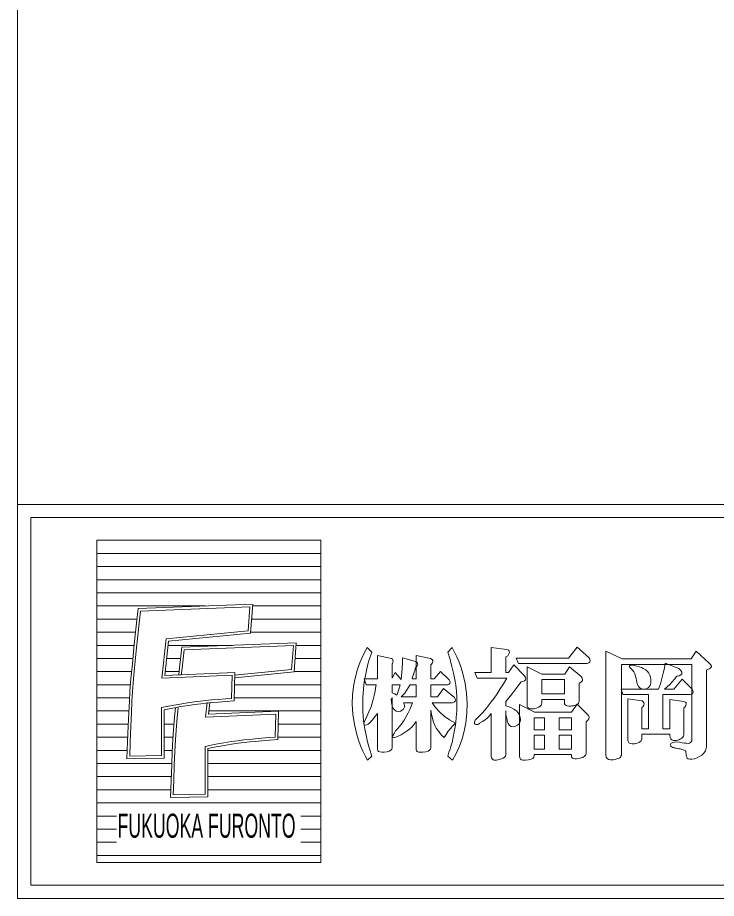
# Model space of a CAD drawing. Units: millimetres at full size, sheet at 1:2; details may follow other scales. Extents: x -822 to 1661, y -1752 to -1205.
# Drawn here: x 857.6 to 937.3, y -1751.8 to -1651.2 of the extents above; entities that cross this region are included whole.
import ezdxf
from ezdxf.enums import TextEntityAlignment as Align

# ---------------------------------------------------------------- set-up
doc = ezdxf.new("R2010")
doc.units = ezdxf.units.MM
doc.header["$LTSCALE"] = 2
doc.layers.add('F-E', color=5, linetype='Continuous', lineweight=9)
doc.styles.add('HG教科書体', font='')
doc.styles.get('HG教科書体').set_extended_font_data('HG教科書体')

msp = doc.modelspace()

# ---------------------------------------------------------------- linework, layer by layer
at = {"layer": 'F-E'}
for p, q in [((857.556, -1751.772), (857.556, -1205.448)), ((857.556, -1706.772), (1021.678, -1706.772)), ((857.556, -1751.772), (857.556, -1706.772)), ((857.556, -1706.772), (1148.656, -1706.772)), ((866.588, -1710.865), (866.588, -1747.68)), ((866.588, -1710.865), (892.166, -1710.865)), ((892.166, -1710.865), (892.166, -1747.68)), ((879.492, -1729.431), (879.349, -1730.741)), ((875.473, -1731.088), (875.575, -1729.98)), ((879.349, -1730.741), (887.339, -1730.401)), ((887.339, -1730.401), (887.254, -1733.631)), ((875.354, -1732.526), (875.473, -1731.088)), ((875.286, -1733.651), (875.354, -1732.526)), ((875.218, -1734.988), (875.286, -1733.651)), ((880.247, -1734.461), (879.264, -1734.651)), ((881.155, -1734.297), (880.247, -1734.461)), ((881.988, -1734.161), (881.155, -1734.297)), ((882.746, -1734.053), (881.988, -1734.161)), ((883.429, -1733.971), (882.746, -1734.053)), ((884.017, -1733.903), (883.429, -1733.971)), ((884.694, -1733.835), (884.017, -1733.903)), ((885.459, -1733.767), (884.694, -1733.835)), ((886.312, -1733.699), (885.459, -1733.767)), ((887.254, -1733.631), (886.312, -1733.699)), ((875.15, -1736.534), (875.218, -1734.988)), ((879.264, -1734.651), (879.264, -1740.176)), ((875.082, -1738.292), (875.15, -1736.534)), ((875.014, -1740.261), (875.082, -1738.292)), ((879.264, -1740.176), (875.014, -1740.261)), ((892.166, -1747.68), (866.588, -1747.68)), ((1021.678, -1751.772), (857.556, -1751.772)), ((1641.556, -1751.772), (857.556, -1751.772))]:
    msp.add_line(p, q, dxfattribs=at)
at = {"layer": 'F-E', "color": 4, "lineweight": 5}
for p, q in [((859.056, -1750.272), (859.056, -1708.272)), ((859.056, -1708.272), (1020.178, -1708.272)), ((866.588, -1710.865), (892.166, -1710.865)), ((866.588, -1712.365), (892.166, -1712.365)), ((866.588, -1713.865), (892.166, -1713.865)), ((866.588, -1715.365), (892.166, -1715.365)), ((866.588, -1716.865), (892.166, -1716.865)), ((866.588, -1718.365), (878.999, -1718.365)), ((884.084, -1718.467), (871.589, -1718.954)), ((883.874, -1721.196), (884.084, -1718.467)), ((884.392, -1718.365), (892.166, -1718.365)), ((866.588, -1719.865), (871.188, -1719.865)), ((884.327, -1719.865), (892.166, -1719.865)), ((866.588, -1721.365), (871.024, -1721.365)), ((884.212, -1721.365), (892.166, -1721.365)), ((866.588, -1722.865), (870.861, -1722.865)), ((874.754, -1722.865), (882.094, -1722.865)), ((889.357, -1722.865), (892.166, -1722.865)), ((866.588, -1724.365), (870.697, -1724.365)), ((874.591, -1724.365), (876.15, -1724.365)), ((889.292, -1724.365), (892.166, -1724.365)), ((866.588, -1725.865), (870.533, -1725.865)), ((874.428, -1725.865), (875.987, -1725.865)), ((889.176, -1725.865), (892.166, -1725.865)), ((866.588, -1727.365), (870.429, -1727.365)), ((882.349, -1727.365), (892.166, -1727.365)), ((866.588, -1728.865), (870.335, -1728.865)), ((882.31, -1728.865), (892.166, -1728.865)), ((866.588, -1730.365), (870.257, -1730.365)), ((879.461, -1730.365), (892.166, -1730.365)), ((866.588, -1731.865), (870.219, -1731.865)), ((874.294, -1731.865), (875.394, -1731.865)), ((887.317, -1731.865), (892.166, -1731.865)), ((866.588, -1733.365), (870.157, -1733.365)), ((874.294, -1733.365), (875.301, -1733.365)), ((887.278, -1733.365), (892.166, -1733.365)), ((866.588, -1734.865), (870.1, -1734.865)), ((874.294, -1734.865), (875.224, -1734.865)), ((879.264, -1734.865), (892.166, -1734.865)), ((866.588, -1736.365), (875.158, -1736.365)), ((879.264, -1736.365), (892.166, -1736.365)), ((866.588, -1737.865), (875.099, -1737.865)), ((879.264, -1737.865), (892.166, -1737.865)), ((866.588, -1739.365), (875.068, -1739.365)), ((879.264, -1739.365), (892.166, -1739.365)), ((866.588, -1740.865), (892.166, -1740.865)), ((866.588, -1742.365), (868.838, -1742.365)), ((889.916, -1742.365), (892.166, -1742.365)), ((866.588, -1743.865), (868.838, -1743.865)), ((889.916, -1743.865), (892.166, -1743.865)), ((866.588, -1745.365), (868.838, -1745.365)), ((889.916, -1745.365), (892.166, -1745.365)), ((866.588, -1746.865), (892.166, -1746.865)), ((1020.178, -1750.272), (859.056, -1750.272))]:
    msp.add_line(p, q, dxfattribs=at)
at = {"layer": 'F-E'}
for points in [[(884.409, -1718.155), (884.154, -1721.469), (874.804, -1722.404), (874.379, -1726.314), (882.369, -1725.974), (882.284, -1729.204), (881.342, -1729.272), (880.489, -1729.34), (879.724, -1729.408), (879.047, -1729.476), (878.459, -1729.544), (877.776, -1729.626), (877.017, -1729.734), (876.184, -1729.87), (875.277, -1730.034), (874.294, -1730.224), (874.294, -1735.749), (870.044, -1735.834), (870.112, -1733.865), (870.18, -1732.108), (870.248, -1730.561), (870.316, -1729.224), (870.384, -1728.099), (870.503, -1726.661), (870.656, -1724.998), (870.843, -1723.112), (871.064, -1721), (871.319, -1718.665)], [(897.526, -1735.996), (897.235, -1735.489), (896.965, -1734.939), (896.717, -1734.348), (896.489, -1733.715), (896.283, -1733.041), (896.01, -1731.89), (895.84, -1730.744), (895.775, -1729.602), (895.813, -1728.466), (895.955, -1727.334), (896.136, -1726.444), (896.377, -1725.577), (896.677, -1724.732), (897.038, -1723.91), (897.458, -1723.111), (898.012, -1723.627), (897.889, -1723.973), (897.778, -1724.3), (897.68, -1724.609), (897.595, -1724.9), (897.522, -1725.171), (897.383, -1725.742), (897.265, -1726.3), (897.169, -1726.845), (897.094, -1727.377), (897.041, -1727.895), (896.992, -1728.734), (896.973, -1729.54), (896.983, -1730.312), (897.024, -1731.05), (897.095, -1731.754), (897.201, -1732.425), (897.346, -1733.136), (897.529, -1733.888), (897.751, -1734.682), (898.012, -1735.516)], [(907.164, -1723.111), (907.456, -1723.635), (907.727, -1724.195), (907.975, -1724.791), (908.201, -1725.422), (908.404, -1726.088), (908.661, -1727.218), (908.821, -1728.347), (908.887, -1729.476), (908.857, -1730.605), (908.731, -1731.732), (908.549, -1732.651), (908.307, -1733.537), (908.006, -1734.389), (907.644, -1735.209), (907.223, -1735.996), (906.676, -1735.524), (906.816, -1735.087), (906.935, -1734.714), (907.031, -1734.405), (907.107, -1734.16), (907.16, -1733.979), (907.301, -1733.36), (907.419, -1732.763), (907.516, -1732.19), (907.591, -1731.638), (907.645, -1731.11), (907.695, -1730.328), (907.714, -1729.568), (907.703, -1728.83), (907.663, -1728.113), (907.591, -1727.417), (907.486, -1726.751), (907.342, -1726.038), (907.159, -1725.281), (906.937, -1724.477), (906.676, -1723.628)], [(920.473, -1724.312), (921.457, -1723.056), (922.786, -1724.246), (922.905, -1724.443), (922.943, -1724.611), (922.902, -1724.75), (922.781, -1724.86), (922.581, -1724.941), (914.767, -1724.941), (914.498, -1724.312)], [(929.281, -1725.675), (929.475, -1725.85), (929.632, -1726.045), (929.75, -1726.259), (929.83, -1726.492), (929.871, -1726.744), (929.871, -1727.146), (929.781, -1727.459), (929.602, -1727.682), (929.335, -1727.817), (928.979, -1727.861), (928.821, -1727.843), (928.681, -1727.788), (928.559, -1727.697), (928.454, -1727.569), (928.366, -1727.405), (928.34, -1727.338), (928.31, -1727.231), (928.276, -1727.084), (928.237, -1726.897), (928.194, -1726.671), (928.122, -1726.382), (928.026, -1726.122), (927.907, -1725.891), (927.765, -1725.689), (927.599, -1725.517), (927.437, -1725.304), (927.422, -1725.169), (927.555, -1725.112), (927.836, -1725.132), (928.264, -1725.23), (928.546, -1725.322), (928.788, -1725.413), (928.991, -1725.502), (929.156, -1725.589)], [(900.329, -1727.381), (900.329, -1728.288), (900.486, -1728.358), (900.618, -1728.42), (900.725, -1728.472), (900.808, -1728.516), (900.866, -1728.551), (900.947, -1728.349), (901.025, -1728.131), (901.098, -1727.897), (901.168, -1727.647), (901.235, -1727.381)], [(903.066, -1727.381), (902.374, -1727.381), (902.171, -1727.731), (901.967, -1728.041), (901.763, -1728.311), (901.558, -1728.54), (901.353, -1728.729), (903.066, -1728.729)], [(917.418, -1726.772), (917.418, -1728.406), (919.993, -1728.406), (919.993, -1726.772)], [(916.556, -1735.338), (916.556, -1735.479), (916.514, -1735.646), (916.389, -1735.781), (916.181, -1735.884), (915.89, -1735.956), (915.515, -1735.996), (915.285, -1735.995), (915.106, -1735.948), (914.978, -1735.855), (914.901, -1735.717), (914.876, -1735.534), (914.876, -1729.629), (916.573, -1730.507), (920.792, -1730.507), (921.458, -1729.575), (922.657, -1730.798), (922.768, -1730.962), (922.809, -1731.12), (922.781, -1731.273), (922.683, -1731.421), (922.516, -1731.563), (922.482, -1731.58), (922.482, -1735.156), (922.438, -1735.361), (922.307, -1735.532), (922.088, -1735.668), (921.782, -1735.768), (921.388, -1735.834), (921.177, -1735.835), (921.012, -1735.795), (920.895, -1735.713), (920.824, -1735.59), (920.801, -1735.425), (920.801, -1735.338)], [(916.556, -1731.136), (916.556, -1732.5), (917.73, -1732.5), (917.73, -1731.136)], [(919.411, -1731.136), (919.411, -1732.5), (920.801, -1732.5), (920.801, -1731.136)], [(916.556, -1734.709), (917.73, -1734.709), (917.73, -1733.129), (916.556, -1733.129)], [(919.411, -1734.709), (920.801, -1734.709), (920.801, -1733.129), (919.411, -1733.129)]]:
    msp.add_lwpolyline(points, close=True, dxfattribs=at)
at = {"layer": 'F-E', "color": 4, "lineweight": 5}
for points in [[(871.589, -1718.954), (871.363, -1721.032), (871.142, -1723.142), (870.955, -1725.027), (870.802, -1726.687), (870.684, -1728.121), (870.616, -1729.241), (870.548, -1730.575), (870.48, -1732.12), (870.412, -1733.876), (870.355, -1735.528), (873.994, -1735.455), (873.994, -1729.977), (875.222, -1729.739), (876.134, -1729.575), (876.972, -1729.438), (877.736, -1729.328), (878.424, -1729.246), (879.015, -1729.178), (879.695, -1729.109), (880.463, -1729.041), (881.319, -1728.973), (881.991, -1728.924), (882.06, -1726.288), (874.043, -1726.629), (874.532, -1722.13), (883.874, -1721.196)], [(876.247, -1726.279), (876.333, -1725.459), (876.56, -1723.381), (889.054, -1722.894), (888.844, -1725.623), (882.323, -1726.275)], [(875.874, -1730.007), (875.772, -1731.114), (875.654, -1732.547), (875.586, -1733.668), (875.518, -1735.002), (875.45, -1736.547), (875.382, -1738.303), (875.325, -1739.954), (878.964, -1739.882), (878.964, -1734.404), (880.192, -1734.166), (881.104, -1734.002), (881.942, -1733.865), (882.707, -1733.755), (883.394, -1733.673), (883.985, -1733.605), (884.666, -1733.536), (885.434, -1733.468), (886.289, -1733.4), (886.961, -1733.351), (887.031, -1730.715), (879.013, -1731.056), (879.193, -1729.399)]]:
    msp.add_lwpolyline(points, dxfattribs=at)
at = {"layer": 'F-E'}
for points in [[(875.949, -1726.247), (876.034, -1725.427), (876.289, -1723.092), (889.379, -1722.582), (889.124, -1725.896), (882.353, -1726.573)], [(911.643, -1730.663), (911.438, -1730.905), (911.202, -1731.136), (910.935, -1731.357), (910.637, -1731.566), (910.309, -1731.765), (910.282, -1731.789), (910.249, -1731.814), (910.209, -1731.84), (910.164, -1731.866), (910.112, -1731.893), (909.918, -1731.912), (909.791, -1731.874), (909.732, -1731.78), (909.741, -1731.63), (909.817, -1731.424), (910.202, -1731.045), (910.578, -1730.647), (910.943, -1730.228), (911.299, -1729.789), (911.645, -1729.33), (911.974, -1728.883), (912.316, -1728.387), (912.671, -1727.844), (913.039, -1727.251), (913.421, -1726.611), (910.026, -1726.611), (909.757, -1725.982), (911.643, -1725.982), (911.643, -1723.111), (913.436, -1723.345), (913.594, -1723.422), (913.685, -1723.532), (913.708, -1723.674), (913.663, -1723.848), (913.551, -1724.055), (913.323, -1724.19), (913.323, -1725.982), (913.625, -1725.982), (914.237, -1725.104)], [(926.533, -1725.048), (926.533, -1735.156), (926.524, -1735.305), (926.499, -1735.434), (926.456, -1735.542), (926.396, -1735.63), (926.32, -1735.698), (926.249, -1735.748), (926.137, -1735.797), (925.983, -1735.846), (925.789, -1735.894), (925.554, -1735.942), (925.262, -1735.956), (925.036, -1735.911), (924.874, -1735.808), (924.777, -1735.646), (924.744, -1735.425), (924.744, -1723.542), (926.597, -1724.419), (934.482, -1724.419), (935.029, -1723.542), (936.53, -1724.888), (936.679, -1725.044), (936.763, -1725.182), (936.781, -1725.301), (936.734, -1725.401), (936.622, -1725.483), (936.597, -1725.494), (936.578, -1725.507), (936.565, -1725.522), (936.556, -1725.54), (936.554, -1725.561), (936.23, -1725.668), (936.23, -1734.241), (936.222, -1734.442), (936.199, -1734.622), (936.16, -1734.781), (936.105, -1734.918), (936.035, -1735.033), (935.878, -1735.228)], [(897.172, -1731.943), (897.115, -1731.867), (897.109, -1731.743), (897.154, -1731.569), (897.431, -1730.996), (897.671, -1730.456), (897.873, -1729.951), (898.037, -1729.479), (898.163, -1729.041), (898.245, -1728.75), (898.319, -1728.439), (898.383, -1728.107), (898.44, -1727.754), (898.487, -1727.381), (897.34, -1727.381), (897.141, -1726.682), (898.649, -1726.682), (898.649, -1724.026), (900.254, -1724.375), (900.351, -1724.448), (900.41, -1724.542), (900.431, -1724.658), (900.413, -1724.794), (900.357, -1724.952), (900.329, -1724.979), (900.329, -1726.612), (900.659, -1725.966), (901.34, -1726.774), (901.399, -1726.39), (901.445, -1725.95), (901.478, -1725.455), (901.498, -1724.903), (901.504, -1724.295), (902.998, -1724.698), (903.147, -1724.795), (903.229, -1724.91), (903.244, -1725.042), (903.193, -1725.192), (903.074, -1725.36), (903.001, -1725.397)], [(903.001, -1725.397), (902.902, -1725.741), (902.812, -1726.042), (902.731, -1726.299), (902.657, -1726.513), (902.593, -1726.682), (903.066, -1726.682), (903.066, -1724.026), (904.715, -1724.373), (904.883, -1724.471), (904.975, -1724.587), (904.989, -1724.721), (904.927, -1724.873), (904.788, -1725.042), (904.747, -1725.062), (904.747, -1726.682), (905.114, -1726.682), (905.83, -1725.857), (906.839, -1726.789), (906.922, -1726.94), (906.948, -1727.075), (906.916, -1727.193), (906.828, -1727.295), (906.682, -1727.381), (904.747, -1727.381), (904.747, -1728.729), (905.485, -1728.729), (906.194, -1727.797), (907.428, -1728.833), (907.527, -1728.987), (907.556, -1729.124), (907.513, -1729.243), (907.4, -1729.344), (907.216, -1729.428), (904.908, -1729.428), (905.284, -1729.972), (905.736, -1730.478), (906.264, -1730.947), (906.868, -1731.378), (907.549, -1731.772)], [(914.237, -1725.104), (915.453, -1726.341), (915.557, -1726.528), (915.59, -1726.687), (915.551, -1726.818), (915.442, -1726.921), (915.261, -1726.997), (915.042, -1727.041), (914.69, -1727.53), (914.342, -1727.999), (913.998, -1728.447), (913.659, -1728.874), (913.323, -1729.28), (913.323, -1729.781), (913.814, -1729.935), (914.222, -1730.14), (914.545, -1730.396), (914.784, -1730.704), (914.94, -1731.063), (914.97, -1731.358), (914.933, -1731.61), (914.828, -1731.82), (914.655, -1731.987), (914.415, -1732.111), (914.14, -1732.158), (913.909, -1732.124), (913.722, -1732.006), (913.577, -1731.807), (913.476, -1731.525), (913.453, -1731.374), (913.425, -1731.224), (913.394, -1731.076), (913.358, -1730.928), (913.318, -1730.781), (913.302, -1730.716), (913.295, -1730.639), (913.296, -1730.551), (913.306, -1730.451), (913.323, -1730.34), (913.323, -1735.272)], [(917.418, -1729.035), (917.418, -1729.445), (917.397, -1729.585), (917.334, -1729.712), (917.229, -1729.824), (917.082, -1729.923), (916.893, -1730.008), (916.754, -1730.05), (916.616, -1730.083), (916.477, -1730.106), (916.339, -1730.12), (916.2, -1730.124), (916.034, -1730.106), (915.904, -1730.05), (915.812, -1729.957), (915.756, -1729.828), (915.737, -1729.661), (915.737, -1725.319), (917.432, -1726.143), (920.035, -1726.143), (920.581, -1725.319), (921.893, -1726.43), (922.024, -1726.598), (922.075, -1726.753), (922.046, -1726.897), (921.938, -1727.03), (921.749, -1727.151), (921.674, -1727.176), (921.674, -1729.23), (921.653, -1729.372), (921.589, -1729.495), (921.482, -1729.598), (921.333, -1729.68), (921.141, -1729.743), (921.059, -1729.763), (920.955, -1729.78), (920.829, -1729.791), (920.681, -1729.798), (920.51, -1729.801), (920.324, -1729.784)], [(929.611, -1732.392), (929.611, -1728.496), (926.673, -1728.496), (926.468, -1727.867), (930.747, -1727.867), (930.96, -1727.25), (931.14, -1726.644), (931.29, -1726.049), (931.407, -1725.463), (931.493, -1724.888), (933.061, -1725.52), (933.284, -1725.747), (933.4, -1725.943), (933.408, -1726.109), (933.31, -1726.246), (933.104, -1726.352), (932.828, -1726.398), (932.573, -1726.721), (932.307, -1727.03), (932.028, -1727.324), (931.738, -1727.603), (931.436, -1727.867), (932.501, -1727.867), (933.436, -1726.719), (934.593, -1727.855), (934.678, -1728.03), (934.701, -1728.181), (934.661, -1728.31), (934.559, -1728.414), (934.394, -1728.496), (931.22, -1728.496), (931.22, -1732.392), (932.035, -1732.392), (932.035, -1729.036), (933.649, -1729.271), (933.807, -1729.347), (933.896, -1729.451), (933.918, -1729.583), (933.871, -1729.743), (933.756, -1729.932)], [(934.134, -1734.063), (934.284, -1734.033), (934.4, -1733.977), (934.483, -1733.894), (934.533, -1733.784), (934.55, -1733.648), (934.55, -1725.048), (926.533, -1725.048)], [(901.622, -1729.428), (901.706, -1729.585), (901.743, -1729.741), (901.733, -1729.896), (901.675, -1730.05), (901.571, -1730.202), (901.293, -1730.375), (901.034, -1730.44), (900.796, -1730.396), (900.578, -1730.243), (900.38, -1729.982), (900.337, -1729.768), (900.299, -1729.577), (900.265, -1729.408), (900.236, -1729.261), (900.212, -1729.137), (900.217, -1729.113), (900.23, -1729.07), (900.254, -1729.009), (900.287, -1728.93), (900.329, -1728.831), (900.329, -1734.563), (900.293, -1734.71), (900.184, -1734.834), (900.001, -1734.937), (899.746, -1735.019), (899.418, -1735.078), (899.141, -1735.082), (898.926, -1735.049), (898.772, -1734.978), (898.68, -1734.87), (898.649, -1734.725), (898.649, -1730.663), (898.326, -1731.087), (898.044, -1731.428), (897.802, -1731.685), (897.6, -1731.858), (897.438, -1731.947), (897.28, -1731.969), (897.172, -1731.943)], [(900.37, -1733.288), (900.425, -1733.135), (900.537, -1732.921), (900.707, -1732.646), (900.934, -1732.412), (901.145, -1732.171), (901.341, -1731.923), (901.52, -1731.667), (901.684, -1731.404), (901.923, -1730.982), (902.138, -1730.574), (902.328, -1730.179), (902.494, -1729.796), (902.635, -1729.428), (901.622, -1729.428)], [(920.324, -1729.784), (920.179, -1729.735), (920.075, -1729.653), (920.013, -1729.539), (919.993, -1729.391), (919.993, -1729.035), (917.418, -1729.035)], [(933.756, -1729.932), (933.644, -1730.006), (933.644, -1732.948), (933.628, -1733.103), (933.582, -1733.241), (933.504, -1733.362), (933.395, -1733.466), (933.256, -1733.553), (933.154, -1733.618), (933.044, -1733.669), (932.924, -1733.705), (932.795, -1733.727), (932.657, -1733.734), (932.433, -1733.728), (932.259, -1733.669), (932.135, -1733.554), (932.06, -1733.386), (932.035, -1733.163), (932.035, -1733.021), (928.85, -1733.021), (928.85, -1733.432), (928.838, -1733.567), (928.803, -1733.684), (928.744, -1733.785), (928.661, -1733.869), (928.555, -1733.937), (928.494, -1733.963), (928.41, -1733.992), (928.302, -1734.025), (928.17, -1734.062), (928.015, -1734.102), (927.736, -1734.121), (927.519, -1734.085), (927.364, -1733.994), (927.272, -1733.849), (927.241, -1733.648), (927.241, -1728.982), (928.875, -1729.221), (929.008, -1729.318), (929.084, -1729.432)], [(929.084, -1729.432), (929.101, -1729.564), (929.061, -1729.712), (928.962, -1729.877), (928.85, -1729.953), (928.85, -1732.392), (929.611, -1732.392)], [(907.549, -1731.772), (907.263, -1732.053), (906.989, -1732.358), (906.729, -1732.686), (906.482, -1733.036), (906.248, -1733.41), (905.971, -1733.113), (905.732, -1732.833), (905.529, -1732.57), (905.363, -1732.323), (905.234, -1732.094), (905.128, -1731.847), (905.026, -1731.543), (904.928, -1731.181), (904.835, -1730.763), (904.747, -1730.286), (904.747, -1734.563), (904.711, -1734.71), (904.601, -1734.834), (904.419, -1734.937), (904.164, -1735.019), (903.835, -1735.078), (903.558, -1735.084), (903.343, -1735.057), (903.189, -1734.997), (903.097, -1734.905), (903.066, -1734.779), (903.066, -1731.579), (902.844, -1731.879), (902.597, -1732.156), (902.327, -1732.41), (902.033, -1732.643), (901.715, -1732.852), (901.337, -1733.07), (901.02, -1733.235), (900.763, -1733.347), (900.567, -1733.405), (900.431, -1733.41), (900.372, -1733.38), (900.37, -1733.288)], [(913.323, -1735.272), (913.319, -1735.408), (913.265, -1735.532), (913.159, -1735.643), (913.003, -1735.742), (912.796, -1735.828), (912.661, -1735.871), (912.527, -1735.909), (912.392, -1735.943), (912.259, -1735.972), (912.126, -1735.996), (911.975, -1735.979), (911.852, -1735.926), (911.755, -1735.839), (911.686, -1735.717), (911.643, -1735.56), (911.643, -1730.663)], [(935.878, -1735.228), (935.679, -1735.404), (935.439, -1735.561), (935.158, -1735.698), (934.835, -1735.815), (934.546, -1735.865), (934.314, -1735.87), (934.139, -1735.831), (934.021, -1735.747), (933.959, -1735.619), (933.938, -1735.523), (933.916, -1735.407), (933.895, -1735.271), (933.873, -1735.114), (933.852, -1734.937), (933.816, -1734.902), (933.753, -1734.866), (933.665, -1734.829), (933.55, -1734.791), (933.41, -1734.753), (933.332, -1734.729), (933.226, -1734.702), (933.09, -1734.67), (932.927, -1734.635), (932.734, -1734.596), (932.664, -1734.593), (932.591, -1734.585), (932.516, -1734.571), (932.438, -1734.552), (932.358, -1734.527), (932.144, -1734.367), (932.077, -1734.223), (932.157, -1734.095), (932.384, -1733.982), (932.757, -1733.885), (933.122, -1733.944), (933.442, -1733.991), (933.717, -1734.026), (933.948, -1734.051), (934.134, -1734.063)]]:
    msp.add_lwpolyline(points, dxfattribs=at)

# ---------------------------------------------------------------- texts
at = {"layer": 'F-E', "color": 7, "style": 'HG教科書体', "width": 0.55}
msp.add_text('FUKUOKA FURONTO', height=2.749, dxfattribs=at).set_placement((868.964, -1745.672), align=Align.BOTTOM_LEFT)

doc.saveas('drawing.dxf')
